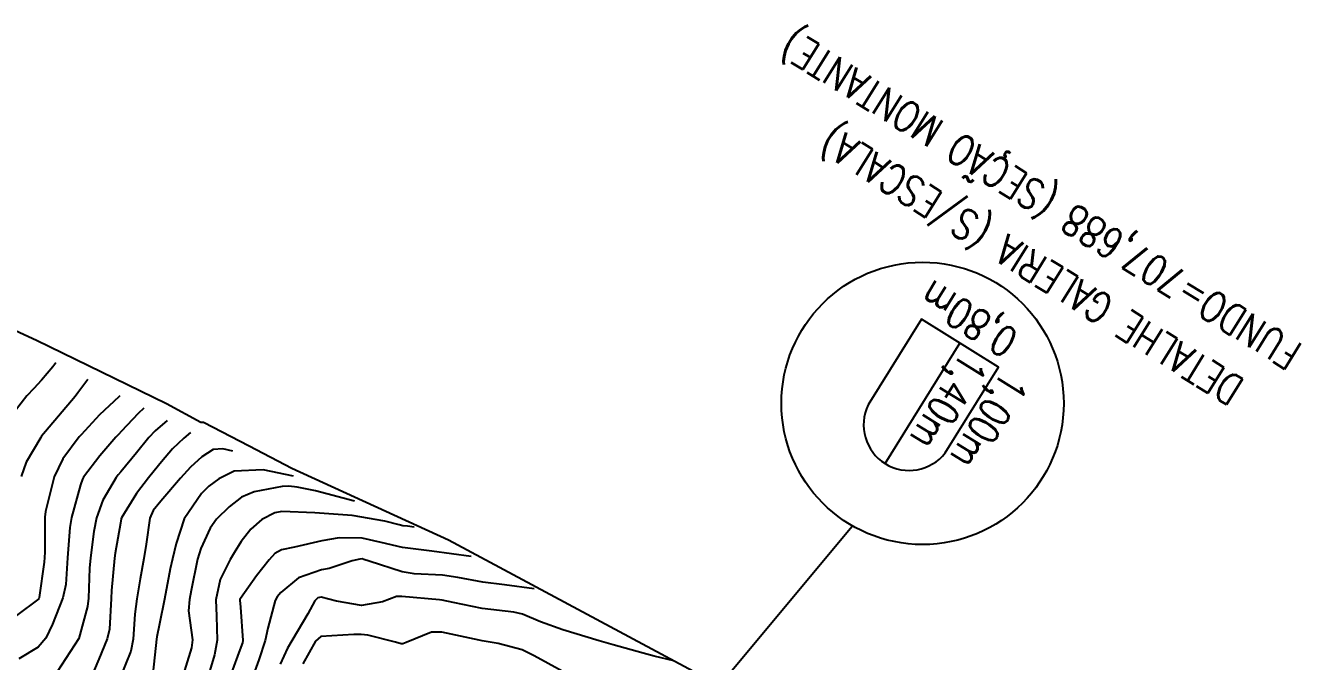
# Model space of a CAD drawing. Header units: metres. Extents: x 298520 to 308411, y 7433745 to 7450750.
# Drawn here: x 299905 to 299968.2, y 7449719.6 to 7449751.2 of the extents above; entities that cross this region are included whole.
import ezdxf

# ---------------------------------------------------------------- set-up
doc = ezdxf.new("R2010")
doc.units = ezdxf.units.M
doc.header["$LTSCALE"] = 10
doc.linetypes.add('CONTINUO', pattern=[0])
for name, color, linetype in [('Area', 45, 'Continuous'), ('Curvas de Nivel 1m', 11, 'Continuous'), ('Curvas de Nivel 5m', 15, 'Continuous'), ('TEXTO', 45, 'Continuous')]:
    doc.layers.add(name, color=color, linetype=linetype)
doc.styles.add('ROMANS', font='romans', dxfattribs={"height": 0.2})

msp = doc.modelspace()

# ---------------------------------------------------------------- linework, layer by layer
at = {"layer": 'Area'}
msp.add_polyline3d([(299897.369, 7449739.313, 759.201), (299905.544, 7449735.571, 764.291), (299911.983, 7449732.427, 754.811), (299913.695, 7449731.505, 762.476), (299913.814, 7449731.505, 762.236), (299916.085, 7449730.32, 760.482), (299918.202, 7449729.223, 759.271), (299925.974, 7449725.657, 736.441), (299939.262, 7449718.545, 741.741)], dxfattribs=at)
at = {"layer": 'Curvas de Nivel 1m', "flags": 128}
for points, elevation in [([(299906.503, 7449734.44), (299906.347, 7449734.239), (299905.785, 7449733.575), (299905.411, 7449733.171), (299905.063, 7449732.807), (299904.493, 7449732.085)], 749), ([(299908.093, 7449733.62), (299907.596, 7449732.953), (299907.453, 7449732.775), (299905.991, 7449731.033), (299905.79, 7449730.799), (299905.775, 7449730.777), (299905.752, 7449730.743), (299905.03, 7449729.511), (299904.775, 7449728.809)], 748), ([(299909.673, 7449732.8), (299909.629, 7449732.751), (299908.662, 7449731.863), (299907.754, 7449730.879), (299907.661, 7449730.771), (299906.84, 7449729.679), (299906.412, 7449728.79), (299905.985, 7449727.075), (299905.954, 7449726.796), (299905.946, 7449725.056), (299905.936, 7449724.796), (299905.914, 7449724.562), (299905.677, 7449722.8), (299905.652, 7449722.743), (299904.541, 7449721.914)], 747), ([(299910.863, 7449732.19), (299910.579, 7449731.928), (299909.756, 7449731.046), (299909.611, 7449730.895), (299909.475, 7449730.753), (299908.677, 7449729.823), (299907.873, 7449728.769), (299907.82, 7449728.671), (299907.719, 7449728.385), (299907.273, 7449726.776), (299907.197, 7449726.276), (299907.083, 7449724.779), (299906.989, 7449723.454), (299906.848, 7449722.782), (299906.325, 7449721.475), (299905.995, 7449720.795), (299905.628, 7449720.339), (299904.671, 7449719.761)], 746), ([(299913.183, 7449730.99), (299912.849, 7449730.714), (299912.29, 7449730.176), (299911.735, 7449729.531), (299911.379, 7449729.083), (299911.093, 7449728.736), (299910.498, 7449727.959), (299909.754, 7449726.749), (299909.739, 7449726.713), (299909.7, 7449726.497), (299909.44, 7449724.997), (299909.409, 7449724.753), (299909.266, 7449723.146), (299909.248, 7449722.754), (299909.16, 7449721.232), (299909.051, 7449720.756), (299908.63, 7449719.753), (299908.226, 7449718.764)], 744), ([(299915.283, 7449730.07), (299914.776, 7449730.174), (299914.301, 7449730.138), (299913.739, 7449729.789), (299913.177, 7449729.263), (299912.683, 7449728.716), (299911.711, 7449727.588), (299911.328, 7449727.113), (299911.165, 7449726.735), (299910.977, 7449725.45), (299910.866, 7449724.738), (299910.674, 7449723.734), (299910.515, 7449722.741), (299910.417, 7449721.97), (299910.326, 7449720.743), (299910.22, 7449720.151), (299909.651, 7449718.75)], 743), ([(299918.293, 7449728.82), (299916.788, 7449729.141), (299915.337, 7449729.076), (299914.574, 7449728.691), (299914.094, 7449728.321), (299913.716, 7449727.96), (299912.858, 7449726.713), (299912.463, 7449725.491), (299912.286, 7449724.721), (299912.172, 7449724.226), (299911.891, 7449722.726), (299911.641, 7449721.495), (299911.507, 7449720.858), (299911.493, 7449720.731), (299911.308, 7449719.041)], 742), ([(299921.303, 7449727.58), (299919.371, 7449728.087), (299918.459, 7449728.281), (299918.055, 7449728.319), (299917.719, 7449728.306), (299916.34, 7449728.051), (299915.714, 7449727.773), (299915.088, 7449727.308), (299914.462, 7449726.692), (299914.153, 7449726.24), (299913.688, 7449725.231), (299913.528, 7449724.702), (299913.207, 7449723.16), (299913.121, 7449722.708), (299913.08, 7449722.142), (299913.27, 7449720.705), (299913.226, 7449720.303), (299912.736, 7449718.713)], 741), ([(299927.093, 7449724.84), (299925.151, 7449725.103), (299923.69, 7449725.288), (299922.636, 7449725.54), (299921.694, 7449725.747), (299920.551, 7449725.765), (299919.693, 7449725.609), (299918.34, 7449725.3), (299917.688, 7449725.175), (299917.367, 7449724.982), (299917.085, 7449724.666), (299916.456, 7449723.887), (299915.654, 7449722.759), (299915.624, 7449722.71), (299915.62, 7449722.68), (299915.649, 7449722.332), (299915.779, 7449720.679), (299915.757, 7449720.552), (299915.628, 7449720.217), (299915.214, 7449719.087)], 739), ([(299930.213, 7449723.23), (299928.756, 7449723.434), (299927.668, 7449723.571), (299926.434, 7449723.79), (299925.673, 7449723.907), (299924.267, 7449723.981), (299923.675, 7449724.072), (299922.032, 7449724.605), (299921.768, 7449724.693), (299921.684, 7449724.715), (299921.583, 7449724.712), (299921.196, 7449724.615), (299920.055, 7449724.248), (299919.676, 7449724.185), (299918.541, 7449723.776), (299917.659, 7449723.06), (299917.474, 7449722.844), (299917.368, 7449722.663), (299917.014, 7449721.291), (299916.884, 7449720.667), (299916.572, 7449719.717), (299916.185, 7449718.674)], 738), ([(299937.143, 7449719.66), (299936.168, 7449719.892), (299935.627, 7449720.036), (299934.138, 7449720.462), (299933.446, 7449720.66), (299931.64, 7449721.197), (299930.539, 7449721.606), (299929.648, 7449721.983), (299929.218, 7449722.085), (299927.65, 7449722.256), (299926.207, 7449722.554), (299925.655, 7449722.677), (299925.523, 7449722.693), (299923.657, 7449722.85), (299923.393, 7449722.847), (299922.692, 7449722.594), (299921.651, 7449722.415), (299920.41, 7449722.622), (299919.656, 7449722.823), (299919.494, 7449722.794), (299919.346, 7449722.635), (299919.002, 7449721.995), (299918.196, 7449720.652), (299917.993, 7449720.289), (299917.616, 7449719.499)], 737), ([(299931.613, 7449719.144), (299930.22, 7449719.908), (299929.628, 7449720.212), (299928.43, 7449720.528), (299927.735, 7449720.639), (299927.634, 7449720.654), (299927.491, 7449720.684), (299925.638, 7449721.086), (299925.124, 7449721.079), (299923.874, 7449720.578), (299923.701, 7449720.51), (299923.632, 7449720.515), (299923.337, 7449720.584), (299921.973, 7449720.942), (299921.636, 7449720.966), (299921.272, 7449720.978), (299919.635, 7449720.868), (299919.377, 7449720.634), (299918.745, 7449719.514)], 736)]:
    msp.add_lwpolyline(points, dxfattribs=dict(at, elevation=elevation))
at = {"layer": 'Curvas de Nivel 5m', "flags": 128}
for points, elevation in [([(299912.023, 7449731.59), (299911.418, 7449731.071), (299911.104, 7449730.736), (299910.497, 7449729.987), (299909.727, 7449729.042), (299909.595, 7449728.882), (299909.497, 7449728.752), (299908.833, 7449727.637), (299908.508, 7449726.762), (299908.378, 7449726.081), (299908.213, 7449724.765), (299908.176, 7449724.264), (299908.116, 7449722.765), (299908.063, 7449722.351), (299907.633, 7449720.77), (299906.357, 7449718.789), (299906.036, 7449718.366), (299905.601, 7449717.996), (299904.8, 7449717.603)], 745), ([(299924.263, 7449726.29), (299923.943, 7449726.335), (299923.701, 7449726.366), (299923.525, 7449726.406), (299922.807, 7449726.593), (299921.196, 7449726.871), (299919.339, 7449727.003), (299917.707, 7449727.068), (299917.361, 7449727.009), (299916.723, 7449726.67), (299916.172, 7449726.201), (299915.692, 7449725.585), (299915.347, 7449725.023), (299915.146, 7449724.685), (299914.656, 7449723.702), (299914.432, 7449722.692), (299914.459, 7449721.878), (299914.507, 7449720.691), (299914.364, 7449719.954), (299913.983, 7449718.696)], 740)]:
    msp.add_lwpolyline(points, dxfattribs=dict(at, elevation=elevation))
at = {"layer": 'TEXTO', "linetype": 'CONTINUO'}
for points in [[(299950.61, 7449729.983, 0), (299953.249, 7449734.23, 0), (299949.427, 7449736.605, 0), (299946.788, 7449732.358, 0)], [(299947.628, 7449729.446, 0), (299951.338, 7449735.417, 0)], [(299829.08, 7449586.108, 0), (299945.993, 7449726.339, 0)]]:
    msp.add_polyline3d(points, dxfattribs=at)
msp.add_circle((299949.483, 7449732.432), 7, dxfattribs=at)
msp.add_arc((299948.821, 7449731.367), 2.262, 154.02617, 322.25699, dxfattribs=at)

# ---------------------------------------------------------------- texts
at = {"layer": 'TEXTO', "style": 'ROMANS', "width": 0.8}
for s, rotation, p in [('FUNDO=707,688 (SEÇÃO MONTANTE)', 148.14158, (299968.401, 7449735.301)), ('DETALHE GALERIA (S/ESCALA)', 148.14158, (299965.519, 7449733.536)), ('0,80m', 148.14158, (299954.325, 7449735.899)), ('1,40m', 238.14158, (299951.501, 7449735.088)), ('1,00m', 238.14158, (299953.51, 7449734.143))]:
    msp.add_text(s, height=1.5, rotation=rotation, dxfattribs=at).set_placement(p)

doc.saveas('drawing.dxf')
